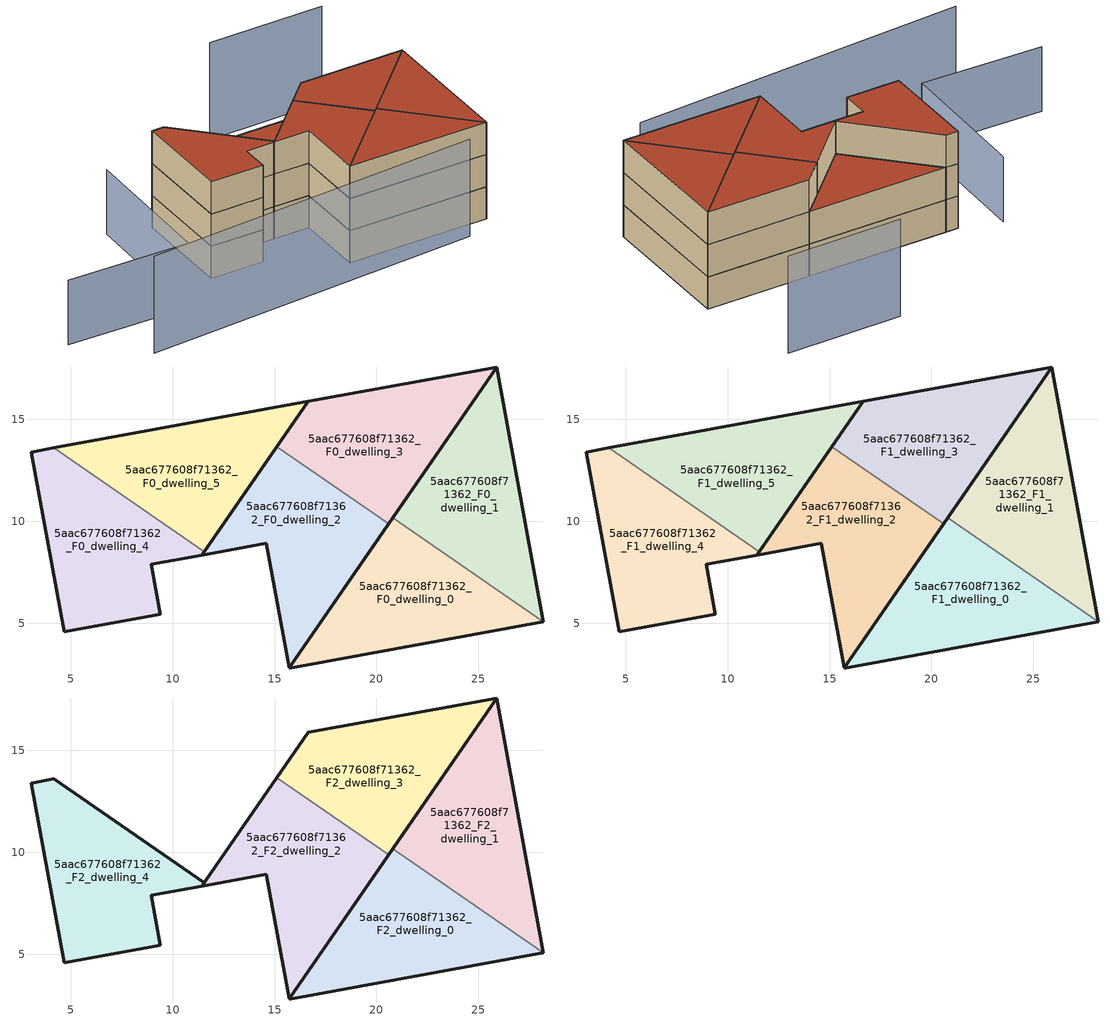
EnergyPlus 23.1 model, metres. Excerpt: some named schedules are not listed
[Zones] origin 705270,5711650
5aac677608f71362_F0_dwelling_0
 floor ground (EU_floor_Construction): 28.19,5.07 20.8,10.17 15.71,2.8 z0
 wall outside (EU_wall_Construction): 28.19,5.07 15.71,2.8 20.8,10.17 z0:3
 wall to 5aac677608f71362_F0_dwelling_1 (EU_wall_Construction): 20.8,10.17 28.19,5.07 z0:3
5aac677608f71362_F0_dwelling_1
 floor ground (EU_floor_Construction): 28.19,5.07 25.9,17.55 20.8,10.17 z0
 wall outside (EU_wall_Construction): 20.8,10.17 25.9,17.55 28.19,5.07 z0:3
5aac677608f71362_F0_dwelling_2
 floor ground (EU_floor_Construction): 15.71,2.8 20.59,9.87 15.11,13.66 11.43,8.33 14.59,8.91 z0
 wall outside (EU_wall_Construction): 20.59,9.87 15.71,2.8 14.59,8.91 11.43,8.33 15.11,13.66 z0:3
 wall to 5aac677608f71362_F0_dwelling_3 (EU_wall_Construction): 15.11,13.66 20.59,9.87 z0:3
5aac677608f71362_F0_dwelling_3
 floor ground (EU_floor_Construction): 20.59,9.87 25.9,17.55 25.9,17.58 16.64,15.88 15.11,13.66 z0
 wall outside (EU_wall_Construction): 15.11,13.66 16.64,15.88 25.9,17.58 25.9,17.55 20.59,9.87 z0:3
5aac677608f71362_F0_dwelling_4
 floor ground (EU_floor_Construction): 9.39,5.44 8.95,7.88 11.43,8.33 11.54,8.5 4.16,13.6 3.05,13.4 4.67,4.58 z0
 wall outside (EU_wall_Construction): 11.54,8.5 11.43,8.33 8.95,7.88 9.39,5.44 4.67,4.58 3.05,13.4 4.16,13.6 z0:3
 wall to 5aac677608f71362_F0_dwelling_5 (EU_wall_Construction): 4.16,13.6 11.54,8.5 z0:3
5aac677608f71362_F0_dwelling_5
 floor ground (EU_floor_Construction): 11.54,8.5 16.64,15.88 4.16,13.6 z0
 wall outside (EU_wall_Construction): 4.16,13.6 16.64,15.88 11.54,8.5 z0:3
5aac677608f71362_F1_dwelling_0
 floor to 5aac677608f71362_F0_dwelling_0 (EU_floor_Construction): 28.19,5.07 20.8,10.17 15.71,2.8 z3
 wall outside (EU_wall_Construction): 28.19,5.07 15.71,2.8 20.8,10.17 z3:6
 wall to 5aac677608f71362_F1_dwelling_1 (EU_wall_Construction): 20.8,10.17 28.19,5.07 z3:6
5aac677608f71362_F1_dwelling_1
 floor to 5aac677608f71362_F0_dwelling_1 (EU_floor_Construction): 28.19,5.07 25.9,17.55 20.8,10.17 z3
 wall outside (EU_wall_Construction): 20.8,10.17 25.9,17.55 28.19,5.07 z3:6
5aac677608f71362_F1_dwelling_2
 floor to 5aac677608f71362_F0_dwelling_2 (EU_floor_Construction): 15.71,2.8 20.59,9.87 15.11,13.66 11.43,8.33 14.59,8.91 z3
 wall outside (EU_wall_Construction): 20.59,9.87 15.71,2.8 14.59,8.91 11.43,8.33 15.11,13.66 z3:6
 wall to 5aac677608f71362_F1_dwelling_3 (EU_wall_Construction): 15.11,13.66 20.59,9.87 z3:6
5aac677608f71362_F1_dwelling_3
 floor to 5aac677608f71362_F0_dwelling_3 (EU_floor_Construction): 20.59,9.87 25.9,17.55 25.9,17.58 16.64,15.88 15.11,13.66 z3
 wall outside (EU_wall_Construction): 15.11,13.66 16.64,15.88 25.9,17.58 25.9,17.55 20.59,9.87 z3:6
5aac677608f71362_F1_dwelling_4
 floor to 5aac677608f71362_F0_dwelling_4 (EU_floor_Construction): 9.39,5.44 8.95,7.88 11.43,8.33 11.54,8.5 4.16,13.6 3.05,13.4 4.67,4.58 z3
 wall outside (EU_wall_Construction): 11.54,8.5 11.43,8.33 8.95,7.88 9.39,5.44 4.67,4.58 3.05,13.4 4.16,13.6 z3:6
 wall to 5aac677608f71362_F1_dwelling_5 (EU_wall_Construction): 4.16,13.6 11.54,8.5 z3:6
5aac677608f71362_F1_dwelling_5
 floor to 5aac677608f71362_F0_dwelling_5 (EU_floor_Construction): 11.54,8.5 16.64,15.88 4.16,13.6 z3
 wall outside (EU_wall_Construction): 4.16,13.6 16.64,15.88 11.54,8.5 z3:6
 roof outside (EU_roof_Construction): 16.64,15.88 11.54,8.5 4.16,13.6 z6
5aac677608f71362_F2_dwelling_0
 floor to 5aac677608f71362_F1_dwelling_0 (EU_floor_Construction): 28.19,5.07 20.8,10.17 15.71,2.8 z6
 wall outside (EU_wall_Construction): 28.19,5.07 15.71,2.8 20.8,10.17 z6:9
 wall to 5aac677608f71362_F2_dwelling_1 (EU_wall_Construction): 20.8,10.17 28.19,5.07 z6:9
 roof outside (EU_roof_Construction): 28.19,5.07 15.71,2.8 20.8,10.17 z9
5aac677608f71362_F2_dwelling_1
 floor to 5aac677608f71362_F1_dwelling_1 (EU_floor_Construction): 28.19,5.07 25.9,17.55 20.8,10.17 z6
 wall outside (EU_wall_Construction): 20.8,10.17 25.9,17.55 28.19,5.07 z6:9
 roof outside (EU_roof_Construction): 25.9,17.55 28.19,5.07 20.8,10.17 z9
5aac677608f71362_F2_dwelling_2
 floor to 5aac677608f71362_F1_dwelling_2 (EU_floor_Construction): 15.71,2.8 20.59,9.87 15.11,13.66 11.43,8.33 14.59,8.91 z6
 wall outside (EU_wall_Construction): 20.59,9.87 15.71,2.8 14.59,8.91 11.43,8.33 15.11,13.66 z6:9
 wall to 5aac677608f71362_F2_dwelling_3 (EU_wall_Construction): 15.11,13.66 20.59,9.87 z6:9
 roof outside (EU_roof_Construction): 20.59,9.87 15.71,2.8 14.59,8.91 11.43,8.33 15.11,13.66 z9
5aac677608f71362_F2_dwelling_3
 floor to 5aac677608f71362_F1_dwelling_3 (EU_floor_Construction): 20.59,9.87 25.9,17.55 25.9,17.58 16.64,15.88 15.11,13.66 z6
 wall outside (EU_wall_Construction): 15.11,13.66 16.64,15.88 25.9,17.58 25.9,17.55 20.59,9.87 z6:9
 roof outside (EU_roof_Construction): 25.9,17.58 25.9,17.55 20.59,9.87 15.11,13.66 16.64,15.88 z9
5aac677608f71362_F2_dwelling_4
 floor to 5aac677608f71362_F1_dwelling_4 (EU_floor_Construction): 9.39,5.44 8.95,7.88 11.43,8.33 11.54,8.5 4.16,13.6 3.05,13.4 4.67,4.58 z6
 wall outside (EU_wall_Construction): 3.05,13.4 4.16,13.6 11.54,8.5 11.43,8.33 8.95,7.88 9.39,5.44 4.67,4.58 3.05,13.4 z6:9
 roof outside (EU_roof_Construction): 11.54,8.5 11.43,8.33 8.95,7.88 9.39,5.44 4.67,4.58 3.05,13.4 4.16,13.6 z9
shading: -3.54,-4.16 26.01,3.14 / 22.33,25.98 12.1,24.05 z0:9; -0.61,13.76 1.4,1.18 / 1.4,1.18 -9.43,-0.55 z0:6
[Building]
EU S2 Campaign: North Axis=0; Terrain=City; Solar Distribution=FullExterior
[Site:Location]
London: Latitude=51.5; Longitude=-0.5; Time Zone=0; Elevation=25
[SizingPeriod:WeatherFileDays]
AnnualSizingPeriod: Begin Month=1; Begin Day of Month=1; End Month=12; End Day of Month=31; Day of Week for Start Day=Monday; Use Weather File Daylight Saving Period=No; Use Weather File Rain and Snow Indicators=No
[MATERIAL]
EU_InternalMass_Material: Roughness=MediumRough; Thickness=0.1; Conductivity=1; Density=1800; Specific Heat=900; Thermal Absorptance=0.9; Solar Absorptance=0.7; Visible Absorptance=0.7
[MATERIAL:NOMASS] Roughness=MediumRough; Thermal Absorptance=0.9; Solar Absorptance=0.7; Visible Absorptance=0.7
Name | Thermal Resistance
EU_wall_NoMass | 1.04674
EU_roof_NoMass | 4.32442
EU_floor_NoMass | 2.04616
[CONSTRUCTION]
EU_wall_Construction: EU_wall_NoMass
EU_roof_Construction: EU_roof_NoMass
EU_floor_Construction: EU_floor_NoMass
EU_InternalMass_Construction: EU_InternalMass_Material
[ZONE] Type=1; Multiplier=1; Ceiling Height=autocalculate; Floor Area=autocalculate; Part of Total Floor Area=Yes
Name | Volume
5aac677608f71362_F0_dwelling_0; 5aac677608f71362_F1_dwelling_0; 5aac677608f71362_F2_dwelling_0; 5aac677608f71362_F0_dwelling_3; 5aac677608f71362_F1_dwelling_3; 5aac677608f71362_F2_dwelling_3 | 120.738
5aac677608f71362_F0_dwelling_1; 5aac677608f71362_F1_dwelling_1; 5aac677608f71362_F2_dwelling_1; 5aac677608f71362_F0_dwelling_5; 5aac677608f71362_F1_dwelling_5 | 120.737
5aac677608f71362_F0_dwelling_2; 5aac677608f71362_F1_dwelling_2; 5aac677608f71362_F2_dwelling_2 | 120.753
5aac677608f71362_F0_dwelling_4; 5aac677608f71362_F1_dwelling_4; 5aac677608f71362_F2_dwelling_4 | 120.741
[INTERNALMASS] Construction=EU_InternalMass_Construction
Name | Zone or ZoneList | Surface Area
5aac677608f71362_F0_dwelling_0_EU_InternalMass | 5aac677608f71362_F0_dwelling_0 | 40.2457
5aac677608f71362_F0_dwelling_1_EU_InternalMass | 5aac677608f71362_F0_dwelling_1 | 40.2457
5aac677608f71362_F0_dwelling_2_EU_InternalMass | 5aac677608f71362_F0_dwelling_2 | 40.2506
5aac677608f71362_F0_dwelling_3_EU_InternalMass | 5aac677608f71362_F0_dwelling_3 | 40.2456
5aac677608f71362_F0_dwelling_4_EU_InternalMass | 5aac677608f71362_F0_dwelling_4 | 40.2468
5aac677608f71362_F0_dwelling_5_EU_InternalMass | 5aac677608f71362_F0_dwelling_5 | 40.2457
5aac677608f71362_F1_dwelling_0_EU_InternalMass | 5aac677608f71362_F1_dwelling_0 | 40.2457
5aac677608f71362_F1_dwelling_1_EU_InternalMass | 5aac677608f71362_F1_dwelling_1 | 40.2457
5aac677608f71362_F1_dwelling_2_EU_InternalMass | 5aac677608f71362_F1_dwelling_2 | 40.2506
5aac677608f71362_F1_dwelling_3_EU_InternalMass | 5aac677608f71362_F1_dwelling_3 | 40.2456
5aac677608f71362_F1_dwelling_4_EU_InternalMass | 5aac677608f71362_F1_dwelling_4 | 40.2468
5aac677608f71362_F1_dwelling_5_EU_InternalMass | 5aac677608f71362_F1_dwelling_5 | 40.2457
5aac677608f71362_F2_dwelling_0_EU_InternalMass | 5aac677608f71362_F2_dwelling_0 | 41.9832
5aac677608f71362_F2_dwelling_1_EU_InternalMass | 5aac677608f71362_F2_dwelling_1 | 51.4589
5aac677608f71362_F2_dwelling_2_EU_InternalMass | 5aac677608f71362_F2_dwelling_2 | 51.4538
5aac677608f71362_F2_dwelling_3_EU_InternalMass | 5aac677608f71362_F2_dwelling_3 | 48.2932
5aac677608f71362_F2_dwelling_4_EU_InternalMass | 5aac677608f71362_F2_dwelling_4 | 48.3025
[OTHEREQUIPMENT] Fuel Type=Electricity; Design Level Calculation Method=Watts/Area; Power per Zone Floor Area=1; Fraction Latent=0; Fraction Radiant=0; Fraction Lost=0; Carbon Dioxide Generation Rate=0; EndUse Subcategory=EU_Step8_InternalGains
Name | Zone or ZoneList or Space or SpaceList | Schedule
EU_Step8_InternalGain_5aac677608f71362_F0_dwelling_0_f000 | 5aac677608f71362_F0_dwelling_0 | EU_Step8_GainSchedule_5aac677608f71362_F0_dwelling_0_f000
EU_Step8_InternalGain_5aac677608f71362_F0_dwelling_1_f000 | 5aac677608f71362_F0_dwelling_1 | EU_Step8_GainSchedule_5aac677608f71362_F0_dwelling_1_f000
EU_Step8_InternalGain_5aac677608f71362_F0_dwelling_2_f000 | 5aac677608f71362_F0_dwelling_2 | EU_Step8_GainSchedule_5aac677608f71362_F0_dwelling_2_f000
EU_Step8_InternalGain_5aac677608f71362_F0_dwelling_3_f000 | 5aac677608f71362_F0_dwelling_3 | EU_Step8_GainSchedule_5aac677608f71362_F0_dwelling_3_f000
EU_Step8_InternalGain_5aac677608f71362_F0_dwelling_4_f000 | 5aac677608f71362_F0_dwelling_4 | EU_Step8_GainSchedule_5aac677608f71362_F0_dwelling_4_f000
EU_Step8_InternalGain_5aac677608f71362_F0_dwelling_5_f000 | 5aac677608f71362_F0_dwelling_5 | EU_Step8_GainSchedule_5aac677608f71362_F0_dwelling_5_f000
EU_Step8_InternalGain_5aac677608f71362_F1_dwelling_0_f000 | 5aac677608f71362_F1_dwelling_0 | EU_Step8_GainSchedule_5aac677608f71362_F1_dwelling_0_f000
EU_Step8_InternalGain_5aac677608f71362_F1_dwelling_1_f000 | 5aac677608f71362_F1_dwelling_1 | EU_Step8_GainSchedule_5aac677608f71362_F1_dwelling_1_f000
EU_Step8_InternalGain_5aac677608f71362_F1_dwelling_2_f000 | 5aac677608f71362_F1_dwelling_2 | EU_Step8_GainSchedule_5aac677608f71362_F1_dwelling_2_f000
EU_Step8_InternalGain_5aac677608f71362_F1_dwelling_3_f000 | 5aac677608f71362_F1_dwelling_3 | EU_Step8_GainSchedule_5aac677608f71362_F1_dwelling_3_f000
EU_Step8_InternalGain_5aac677608f71362_F1_dwelling_4_f000 | 5aac677608f71362_F1_dwelling_4 | EU_Step8_GainSchedule_5aac677608f71362_F1_dwelling_4_f000
EU_Step8_InternalGain_5aac677608f71362_F1_dwelling_5_f000 | 5aac677608f71362_F1_dwelling_5 | EU_Step8_GainSchedule_5aac677608f71362_F1_dwelling_5_f000
EU_Step8_InternalGain_5aac677608f71362_F2_dwelling_0_f000 | 5aac677608f71362_F2_dwelling_0 | EU_Step8_GainSchedule_5aac677608f71362_F2_dwelling_0_f000
EU_Step8_InternalGain_5aac677608f71362_F2_dwelling_1_f000 | 5aac677608f71362_F2_dwelling_1 | EU_Step8_GainSchedule_5aac677608f71362_F2_dwelling_1_f000
EU_Step8_InternalGain_5aac677608f71362_F2_dwelling_2_f000 | 5aac677608f71362_F2_dwelling_2 | EU_Step8_GainSchedule_5aac677608f71362_F2_dwelling_2_f000
EU_Step8_InternalGain_5aac677608f71362_F2_dwelling_3_f000 | 5aac677608f71362_F2_dwelling_3 | EU_Step8_GainSchedule_5aac677608f71362_F2_dwelling_3_f000
EU_Step8_InternalGain_5aac677608f71362_F2_dwelling_4_f000 | 5aac677608f71362_F2_dwelling_4 | EU_Step8_GainSchedule_5aac677608f71362_F2_dwelling_4_f000
[ZONEVENTILATION:DESIGNFLOWRATE] Schedule=EU_AlwaysOn; Design Flow Rate Calculation Method=AirChanges/Hour; Air Changes per Hour=0.488719; Ventilation Type=Natural; Fan Pressure Rise=0; Fan Total Efficiency=1; Constant Term Coefficient=1; Temperature Term Coefficient=0; Velocity Term Coefficient=0; Velocity Squared Term Coefficient=0; Minimum Indoor Temperature=-100; Maximum Indoor Temperature=100; Delta Temperature=-100; Minimum Outdoor Temperature=-100; Maximum Outdoor Temperature=100; Maximum Wind Speed=40
Name | Zone or ZoneList or Space or SpaceList
EU_ConstantAir_5aac677608f71362_F0_dwelling_0 | 5aac677608f71362_F0_dwelling_0
EU_ConstantAir_5aac677608f71362_F0_dwelling_1 | 5aac677608f71362_F0_dwelling_1
EU_ConstantAir_5aac677608f71362_F0_dwelling_2 | 5aac677608f71362_F0_dwelling_2
EU_ConstantAir_5aac677608f71362_F0_dwelling_3 | 5aac677608f71362_F0_dwelling_3
EU_ConstantAir_5aac677608f71362_F0_dwelling_4 | 5aac677608f71362_F0_dwelling_4
EU_ConstantAir_5aac677608f71362_F0_dwelling_5 | 5aac677608f71362_F0_dwelling_5
EU_ConstantAir_5aac677608f71362_F1_dwelling_0 | 5aac677608f71362_F1_dwelling_0
EU_ConstantAir_5aac677608f71362_F1_dwelling_1 | 5aac677608f71362_F1_dwelling_1
EU_ConstantAir_5aac677608f71362_F1_dwelling_2 | 5aac677608f71362_F1_dwelling_2
EU_ConstantAir_5aac677608f71362_F1_dwelling_3 | 5aac677608f71362_F1_dwelling_3
EU_ConstantAir_5aac677608f71362_F1_dwelling_4 | 5aac677608f71362_F1_dwelling_4
EU_ConstantAir_5aac677608f71362_F1_dwelling_5 | 5aac677608f71362_F1_dwelling_5
EU_ConstantAir_5aac677608f71362_F2_dwelling_0 | 5aac677608f71362_F2_dwelling_0
EU_ConstantAir_5aac677608f71362_F2_dwelling_1 | 5aac677608f71362_F2_dwelling_1
EU_ConstantAir_5aac677608f71362_F2_dwelling_2 | 5aac677608f71362_F2_dwelling_2
EU_ConstantAir_5aac677608f71362_F2_dwelling_3 | 5aac677608f71362_F2_dwelling_3
EU_ConstantAir_5aac677608f71362_F2_dwelling_4 | 5aac677608f71362_F2_dwelling_4
[HVACTEMPLATE:THERMOSTAT] Constant Heating Setpoint=20; Constant Cooling Setpoint=50
EU_HeatOnly_5aac677608f71362_F0_dwelling_0; EU_HeatOnly_5aac677608f71362_F0_dwelling_1; EU_HeatOnly_5aac677608f71362_F0_dwelling_2; EU_HeatOnly_5aac677608f71362_F0_dwelling_3; EU_HeatOnly_5aac677608f71362_F0_dwelling_4; EU_HeatOnly_5aac677608f71362_F0_dwelling_5; EU_HeatOnly_5aac677608f71362_F1_dwelling_0; EU_HeatOnly_5aac677608f71362_F1_dwelling_1; EU_HeatOnly_5aac677608f71362_F1_dwelling_2; EU_HeatOnly_5aac677608f71362_F1_dwelling_3; EU_HeatOnly_5aac677608f71362_F1_dwelling_4; EU_HeatOnly_5aac677608f71362_F1_dwelling_5; EU_HeatOnly_5aac677608f71362_F2_dwelling_0; EU_HeatOnly_5aac677608f71362_F2_dwelling_1; EU_HeatOnly_5aac677608f71362_F2_dwelling_2; EU_HeatOnly_5aac677608f71362_F2_dwelling_3; EU_HeatOnly_5aac677608f71362_F2_dwelling_4
[HVACTEMPLATE:ZONE:IDEALLOADSAIRSYSTEM] System Availability Schedule=EU_AlwaysOn; Maximum Heating Supply Air Temperature=50; Minimum Cooling Supply Air Temperature=13; Maximum Heating Supply Air Humidity Ratio=0.0156; Minimum Cooling Supply Air Humidity Ratio=0.0077; Heating Limit=NoLimit; Cooling Limit=NoLimit; Heating Availability Schedule=EU_AlwaysOn; Cooling Availability Schedule=EU_CoolingOff; Dehumidification Control Type=ConstantSensibleHeatRatio; Cooling Sensible Heat Ratio=0.7; Dehumidification Setpoint=60; Humidification Control Type=None; Humidification Setpoint=30; Outdoor Air Method=None; Outdoor Air Flow Rate per Person=0.00944; Outdoor Air Flow Rate per Zone Floor Area=0; Outdoor Air Flow Rate per Zone=0; Demand Controlled Ventilation Type=None; Outdoor Air Economizer Type=NoEconomizer; Heat Recovery Type=None; Sensible Heat Recovery Effectiveness=0.7; Latent Heat Recovery Effectiveness=0.65
Name | Template Thermostat
5aac677608f71362_F0_dwelling_0 | EU_HeatOnly_5aac677608f71362_F0_dwelling_0
5aac677608f71362_F0_dwelling_1 | EU_HeatOnly_5aac677608f71362_F0_dwelling_1
5aac677608f71362_F0_dwelling_2 | EU_HeatOnly_5aac677608f71362_F0_dwelling_2
5aac677608f71362_F0_dwelling_3 | EU_HeatOnly_5aac677608f71362_F0_dwelling_3
5aac677608f71362_F0_dwelling_4 | EU_HeatOnly_5aac677608f71362_F0_dwelling_4
5aac677608f71362_F0_dwelling_5 | EU_HeatOnly_5aac677608f71362_F0_dwelling_5
5aac677608f71362_F1_dwelling_0 | EU_HeatOnly_5aac677608f71362_F1_dwelling_0
5aac677608f71362_F1_dwelling_1 | EU_HeatOnly_5aac677608f71362_F1_dwelling_1
5aac677608f71362_F1_dwelling_2 | EU_HeatOnly_5aac677608f71362_F1_dwelling_2
5aac677608f71362_F1_dwelling_3 | EU_HeatOnly_5aac677608f71362_F1_dwelling_3
5aac677608f71362_F1_dwelling_4 | EU_HeatOnly_5aac677608f71362_F1_dwelling_4
5aac677608f71362_F1_dwelling_5 | EU_HeatOnly_5aac677608f71362_F1_dwelling_5
5aac677608f71362_F2_dwelling_0 | EU_HeatOnly_5aac677608f71362_F2_dwelling_0
5aac677608f71362_F2_dwelling_1 | EU_HeatOnly_5aac677608f71362_F2_dwelling_1
5aac677608f71362_F2_dwelling_2 | EU_HeatOnly_5aac677608f71362_F2_dwelling_2
5aac677608f71362_F2_dwelling_3 | EU_HeatOnly_5aac677608f71362_F2_dwelling_3
5aac677608f71362_F2_dwelling_4 | EU_HeatOnly_5aac677608f71362_F2_dwelling_4
[SIZING:ZONE] Zone Cooling Design Supply Air Temperature Input Method=SupplyAirTemperature; Zone Cooling Design Supply Air Temperature=13; Zone Heating Design Supply Air Temperature Input Method=SupplyAirTemperature; Zone Heating Design Supply Air Temperature=50; Zone Cooling Design Supply Air Humidity Ratio=0.008; Zone Heating Design Supply Air Humidity Ratio=0.008; Cooling Design Air Flow Method=DesignDay; Cooling Design Air Flow Rate=0; Cooling Minimum Air Flow per Zone Floor Area=0.000762; Cooling Minimum Air Flow=0; Cooling Minimum Air Flow Fraction=0.2; Heating Design Air Flow Method=DesignDay; Heating Design Air Flow Rate=0; Heating Maximum Air Flow per Zone Floor Area=0.002032; Heating Maximum Air Flow=0.141576; Heating Maximum Air Flow Fraction=0.3; Account for Dedicated Outdoor Air System=No; Dedicated Outdoor Air System Control Strategy=NeutralSupplyAir; Dedicated Outdoor Air Low Setpoint Temperature for Design=autosize; Dedicated Outdoor Air High Setpoint Temperature for Design=autosize; Zone Load Sizing Method=Sensible Load Only No Latent Load; Zone Latent Cooling Design Supply Air Humidity Ratio Input Method=HumidityRatioDifference; Zone Cooling Design Supply Air Humidity Ratio Difference=0.005; Zone Latent Heating Design Supply Air Humidity Ratio Input Method=HumidityRatioDifference; Zone Humidification Design Supply Air Humidity Ratio Difference=0.005
5aac677608f71362_F0_dwelling_0; 5aac677608f71362_F0_dwelling_1; 5aac677608f71362_F0_dwelling_2; 5aac677608f71362_F0_dwelling_3; 5aac677608f71362_F0_dwelling_4; 5aac677608f71362_F0_dwelling_5; 5aac677608f71362_F1_dwelling_0; 5aac677608f71362_F1_dwelling_1; 5aac677608f71362_F1_dwelling_2; 5aac677608f71362_F1_dwelling_3; 5aac677608f71362_F1_dwelling_4; 5aac677608f71362_F1_dwelling_5; 5aac677608f71362_F2_dwelling_0; 5aac677608f71362_F2_dwelling_1; 5aac677608f71362_F2_dwelling_2; 5aac677608f71362_F2_dwelling_3; 5aac677608f71362_F2_dwelling_4
[SCHEDULE:FILE] Column Number=1; Rows to Skip at Top=0; Number of Hours of Data=8760; Column Separator=Comma; Interpolate to Timestep=No; Minutes per Item=60; Adjust Schedule for Daylight Savings=Yes
Name | File
EU_Step8_GainSchedule_5aac677608f71362_F0_dwelling_0_f000 | ../../schedules/5aac677608f71362/5aac677608f71362_F0_dwelling_0_f000_gain.csv
EU_Step8_GainSchedule_5aac677608f71362_F0_dwelling_1_f000 | ../../schedules/5aac677608f71362/5aac677608f71362_F0_dwelling_1_f000_gain.csv
EU_Step8_GainSchedule_5aac677608f71362_F0_dwelling_2_f000 | ../../schedules/5aac677608f71362/5aac677608f71362_F0_dwelling_2_f000_gain.csv
EU_Step8_GainSchedule_5aac677608f71362_F0_dwelling_3_f000 | ../../schedules/5aac677608f71362/5aac677608f71362_F0_dwelling_3_f000_gain.csv
EU_Step8_GainSchedule_5aac677608f71362_F0_dwelling_4_f000 | ../../schedules/5aac677608f71362/5aac677608f71362_F0_dwelling_4_f000_gain.csv
EU_Step8_GainSchedule_5aac677608f71362_F0_dwelling_5_f000 | ../../schedules/5aac677608f71362/5aac677608f71362_F0_dwelling_5_f000_gain.csv
